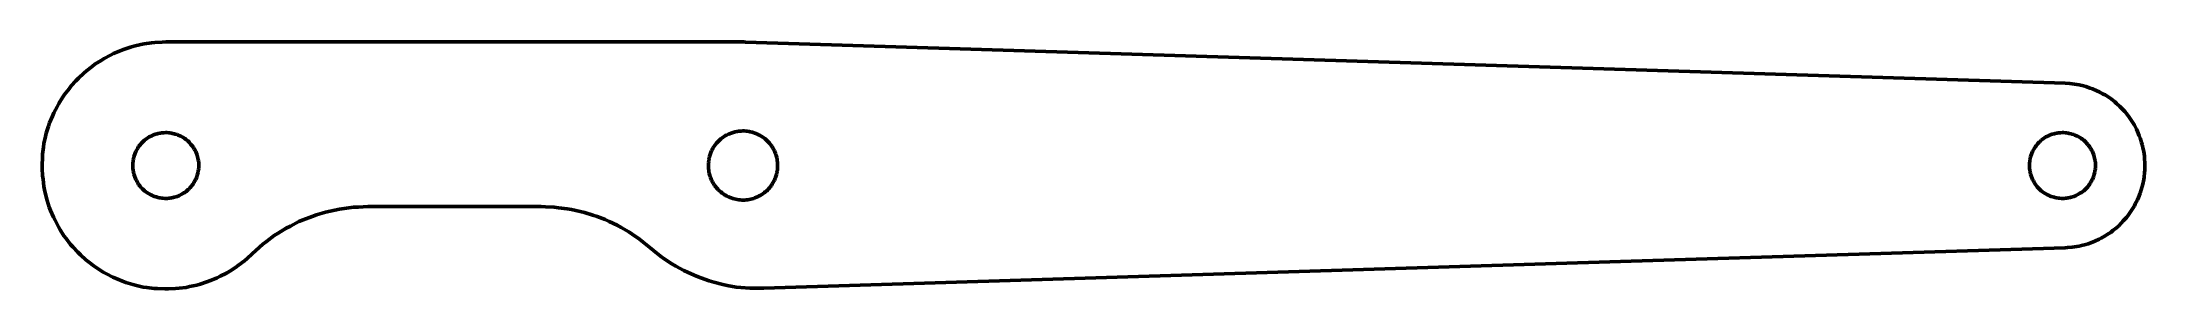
# Model space of a CAD drawing. Header units: millimetres. Extents: x 75 to 202, y 103 to 118.
import ezdxf

# ---------------------------------------------------------------- set-up
doc = ezdxf.new("R2010")
doc.units = ezdxf.units.MM
doc.layers.add('Visible (ISO)', color=7, linetype='Continuous', lineweight=50)

msp = doc.modelspace()

# ---------------------------------------------------------------- linework, layer by layer
at = {"layer": 'Visible (ISO)'}
for p, q in [((78.65, 117.25), (78.84, 117.35)), ((78.84, 117.35), (79.24, 117.52)), ((79.24, 117.52), (79.44, 117.6)), ((79.44, 117.6), (79.86, 117.73)), ((79.86, 117.73), (80.07, 117.79)), ((80.07, 117.79), (80.49, 117.89)), ((80.49, 117.89), (80.7, 117.94)), ((80.7, 117.94), (81.14, 117.99)), ((81.14, 117.99), (81.35, 118.02)), ((81.35, 118.02), (81.79, 118.04)), ((81.79, 118.04), (82, 118.05)), ((82, 118.05), (93.62, 118.05)), ((93.62, 118.05), (116.85, 118.05)), ((116.85, 118.05), (117.05, 118.05)), ((117.05, 118.05), (117.16, 118.04)), ((117.16, 118.04), (143.83, 117.21)), ((76.71, 115.86), (77.03, 116.16)), ((77.03, 116.16), (77.19, 116.3)), ((77.19, 116.3), (77.54, 116.57)), ((77.54, 116.57), (77.71, 116.7)), ((77.71, 116.7), (78.08, 116.93)), ((78.08, 116.93), (78.26, 117.05)), ((78.26, 117.05), (78.65, 117.25)), ((143.83, 117.21), (197.16, 115.55)), ((75.75, 114.68), (75.87, 114.87)), ((75.87, 114.87), (76.14, 115.21)), ((76.14, 115.21), (76.27, 115.38)), ((76.27, 115.38), (76.56, 115.7)), ((76.56, 115.7), (76.71, 115.86)), ((197.16, 115.55), (197.44, 115.53)), ((197.44, 115.53), (197.59, 115.51)), ((197.59, 115.51), (197.87, 115.47)), ((197.87, 115.47), (198.01, 115.45)), ((198.01, 115.45), (198.28, 115.38)), ((198.28, 115.38), (198.42, 115.34)), ((198.42, 115.34), (198.69, 115.25)), ((198.69, 115.25), (198.83, 115.2)), ((198.83, 115.2), (199.09, 115.09)), ((199.09, 115.09), (199.22, 115.03)), ((199.22, 115.03), (199.47, 114.89)), ((199.47, 114.89), (199.59, 114.83)), ((199.59, 114.83), (199.83, 114.67)), ((74.96, 113.14), (75.13, 113.54)), ((75.13, 113.54), (75.21, 113.74)), ((75.21, 113.74), (75.42, 114.12)), ((75.42, 114.12), (75.52, 114.32)), ((75.52, 114.32), (75.75, 114.68)), ((199.83, 114.67), (199.95, 114.59)), ((199.95, 114.59), (200.17, 114.41)), ((200.17, 114.41), (200.28, 114.32)), ((200.28, 114.32), (200.49, 114.13)), ((200.49, 114.13), (200.59, 114.03)), ((200.59, 114.03), (200.78, 113.82)), ((200.78, 113.82), (200.88, 113.71)), ((200.88, 113.71), (201.05, 113.48)), ((201.05, 113.48), (201.13, 113.37)), ((74.62, 111.88), (74.72, 112.3)), ((74.72, 112.3), (74.76, 112.51)), ((74.76, 112.51), (74.9, 112.93)), ((74.9, 112.93), (74.96, 113.14)), ((80.91, 112.22), (80.86, 112.19)), ((81, 112.28), (80.91, 112.22)), ((81.06, 112.31), (81, 112.28)), ((81.16, 112.36), (81.06, 112.31)), ((81.22, 112.39), (81.16, 112.36)), ((81.32, 112.43), (81.22, 112.39)), ((81.38, 112.45), (81.32, 112.43)), ((81.49, 112.48), (81.38, 112.45)), ((81.55, 112.49), (81.49, 112.48)), ((81.66, 112.52), (81.55, 112.49)), ((81.72, 112.53), (81.66, 112.52)), ((81.83, 112.54), (81.72, 112.53)), ((81.89, 112.54), (81.83, 112.54)), ((82, 112.55), (81.89, 112.54)), ((82.07, 112.55), (82, 112.55)), ((82.18, 112.54), (82.07, 112.55)), ((82.24, 112.53), (82.18, 112.54)), ((82.35, 112.52), (82.24, 112.53)), ((82.41, 112.5), (82.35, 112.52)), ((82.52, 112.48), (82.41, 112.5)), ((82.58, 112.46), (82.52, 112.48)), ((82.69, 112.43), (82.58, 112.46)), ((82.75, 112.4), (82.69, 112.43)), ((82.85, 112.36), (82.75, 112.4)), ((82.91, 112.33), (82.85, 112.36)), ((83, 112.28), (82.91, 112.33)), ((83.06, 112.25), (83, 112.28)), ((83.15, 112.19), (83.06, 112.25)), ((115.8, 112.27), (115.71, 112.2)), ((115.86, 112.31), (115.8, 112.27)), ((115.95, 112.37), (115.86, 112.31)), ((116.01, 112.4), (115.95, 112.37)), ((116.12, 112.45), (116.01, 112.4)), ((116.18, 112.48), (116.12, 112.45)), ((116.28, 112.52), (116.18, 112.48)), ((116.35, 112.54), (116.28, 112.52)), ((116.46, 112.58), (116.35, 112.54)), ((116.53, 112.59), (116.46, 112.58)), ((116.64, 112.62), (116.53, 112.59)), ((116.71, 112.63), (116.64, 112.62)), ((116.82, 112.64), (116.71, 112.63)), ((116.89, 112.64), (116.82, 112.64)), ((117, 112.65), (116.89, 112.64)), ((117.07, 112.65), (117, 112.65)), ((117.19, 112.64), (117.07, 112.65)), ((117.25, 112.63), (117.19, 112.64)), ((117.37, 112.62), (117.25, 112.63)), ((117.43, 112.6), (117.37, 112.62)), ((117.55, 112.58), (117.43, 112.6)), ((117.61, 112.56), (117.55, 112.58)), ((117.72, 112.52), (117.61, 112.56)), ((117.78, 112.5), (117.72, 112.52)), ((117.89, 112.45), (117.78, 112.5)), ((117.95, 112.42), (117.89, 112.45)), ((118.05, 112.37), (117.95, 112.42)), ((118.11, 112.33), (118.05, 112.37)), ((118.21, 112.27), (118.11, 112.33)), ((118.26, 112.23), (118.21, 112.27)), ((118.35, 112.16), (118.26, 112.23)), ((195.91, 112.22), (195.86, 112.19)), ((196, 112.28), (195.91, 112.22)), ((196.06, 112.31), (196, 112.28)), ((196.16, 112.36), (196.06, 112.31)), ((196.22, 112.39), (196.16, 112.36)), ((196.32, 112.43), (196.22, 112.39)), ((196.38, 112.45), (196.32, 112.43)), ((196.49, 112.48), (196.38, 112.45)), ((196.55, 112.49), (196.49, 112.48)), ((196.66, 112.52), (196.55, 112.49)), ((196.72, 112.53), (196.66, 112.52)), ((196.83, 112.54), (196.72, 112.53)), ((196.89, 112.54), (196.83, 112.54)), ((197, 112.55), (196.89, 112.54)), ((197.07, 112.55), (197, 112.55)), ((197.18, 112.54), (197.07, 112.55)), ((197.24, 112.53), (197.18, 112.54)), ((197.35, 112.52), (197.24, 112.53)), ((197.41, 112.5), (197.35, 112.52)), ((197.52, 112.48), (197.41, 112.5)), ((197.58, 112.46), (197.52, 112.48)), ((197.69, 112.43), (197.58, 112.46)), ((197.75, 112.4), (197.69, 112.43)), ((197.85, 112.36), (197.75, 112.4)), ((197.91, 112.33), (197.85, 112.36)), ((198, 112.28), (197.91, 112.33)), ((198.06, 112.25), (198, 112.28)), ((198.15, 112.19), (198.06, 112.25)), ((201.13, 113.37), (201.28, 113.12)), ((201.28, 113.12), (201.36, 113)), ((201.36, 113), (201.49, 112.75)), ((201.49, 112.75), (201.55, 112.62)), ((201.55, 112.62), (201.66, 112.36)), ((201.66, 112.36), (201.71, 112.23)), ((201.71, 112.23), (201.8, 111.95)), ((74.5, 110.58), (74.52, 111.01)), ((74.52, 111.01), (74.53, 111.23)), ((74.53, 111.23), (74.59, 111.66)), ((74.59, 111.66), (74.62, 111.88)), ((80.05, 110.96), (80.03, 110.9)), ((80.07, 111.07), (80.05, 110.96)), ((80.09, 111.13), (80.07, 111.07)), ((80.12, 111.23), (80.09, 111.13)), ((80.15, 111.29), (80.12, 111.23)), ((80.19, 111.39), (80.15, 111.29)), ((80.22, 111.45), (80.19, 111.39)), ((80.27, 111.55), (80.22, 111.45)), ((80.31, 111.6), (80.27, 111.55)), ((80.36, 111.7), (80.31, 111.6)), ((80.4, 111.75), (80.36, 111.7)), ((80.47, 111.83), (80.4, 111.75)), ((80.51, 111.88), (80.47, 111.83)), ((80.59, 111.96), (80.51, 111.88)), ((80.64, 112.01), (80.59, 111.96)), ((80.72, 112.08), (80.64, 112.01)), ((80.77, 112.12), (80.72, 112.08)), ((80.86, 112.19), (80.77, 112.12)), ((83.2, 112.15), (83.15, 112.19)), ((83.29, 112.08), (83.2, 112.15)), ((83.34, 112.04), (83.29, 112.08)), ((83.42, 111.96), (83.34, 112.04)), ((83.46, 111.91), (83.42, 111.96)), ((83.53, 111.83), (83.46, 111.91)), ((83.57, 111.78), (83.53, 111.83)), ((83.64, 111.7), (83.57, 111.78)), ((83.68, 111.64), (83.64, 111.7)), ((83.73, 111.55), (83.68, 111.64)), ((83.76, 111.49), (83.73, 111.55)), ((83.82, 111.39), (83.76, 111.49)), ((83.84, 111.33), (83.82, 111.39)), ((83.88, 111.23), (83.84, 111.33)), ((83.9, 111.17), (83.88, 111.23)), ((83.93, 111.07), (83.9, 111.17)), ((83.95, 111), (83.93, 111.07)), ((83.97, 110.9), (83.95, 111)), ((114.95, 110.98), (114.93, 110.91)), ((114.97, 111.09), (114.95, 110.98)), ((114.99, 111.16), (114.97, 111.09)), ((115.03, 111.27), (114.99, 111.16)), ((115.06, 111.33), (115.03, 111.27)), ((115.1, 111.44), (115.06, 111.33)), ((115.13, 111.5), (115.1, 111.44)), ((115.18, 111.6), (115.13, 111.5)), ((115.22, 111.66), (115.18, 111.6)), ((115.28, 111.75), (115.22, 111.66)), ((115.32, 111.81), (115.28, 111.75)), ((115.39, 111.9), (115.32, 111.81)), ((115.44, 111.95), (115.39, 111.9)), ((115.52, 112.03), (115.44, 111.95)), ((115.57, 112.08), (115.52, 112.03)), ((115.65, 112.16), (115.57, 112.08)), ((115.71, 112.2), (115.65, 112.16)), ((118.4, 112.11), (118.35, 112.16)), ((118.49, 112.03), (118.4, 112.11)), ((118.53, 111.98), (118.49, 112.03)), ((118.61, 111.9), (118.53, 111.98)), ((118.65, 111.84), (118.61, 111.9)), ((118.72, 111.75), (118.65, 111.84)), ((118.76, 111.7), (118.72, 111.75)), ((118.82, 111.6), (118.76, 111.7)), ((118.85, 111.54), (118.82, 111.6)), ((118.91, 111.44), (118.85, 111.54)), ((118.93, 111.37), (118.91, 111.44)), ((118.98, 111.27), (118.93, 111.37)), ((119, 111.2), (118.98, 111.27)), ((119.03, 111.09), (119, 111.2)), ((119.05, 111.03), (119.03, 111.09)), ((119.07, 110.91), (119.05, 111.03)), ((195.05, 110.96), (195.03, 110.9)), ((195.07, 111.07), (195.05, 110.96)), ((195.09, 111.13), (195.07, 111.07)), ((195.12, 111.23), (195.09, 111.13)), ((195.15, 111.29), (195.12, 111.23)), ((195.19, 111.39), (195.15, 111.29)), ((195.22, 111.45), (195.19, 111.39)), ((195.27, 111.55), (195.22, 111.45)), ((195.31, 111.6), (195.27, 111.55)), ((195.36, 111.7), (195.31, 111.6)), ((195.4, 111.75), (195.36, 111.7)), ((195.47, 111.83), (195.4, 111.75)), ((195.51, 111.88), (195.47, 111.83)), ((195.59, 111.96), (195.51, 111.88)), ((195.64, 112.01), (195.59, 111.96)), ((195.72, 112.08), (195.64, 112.01)), ((195.77, 112.12), (195.72, 112.08)), ((195.86, 112.19), (195.77, 112.12)), ((198.2, 112.15), (198.15, 112.19)), ((198.29, 112.08), (198.2, 112.15)), ((198.34, 112.04), (198.29, 112.08)), ((198.42, 111.96), (198.34, 112.04)), ((198.46, 111.91), (198.42, 111.96)), ((198.53, 111.83), (198.46, 111.91)), ((198.57, 111.78), (198.53, 111.83)), ((198.64, 111.7), (198.57, 111.78)), ((198.68, 111.64), (198.64, 111.7)), ((198.73, 111.55), (198.68, 111.64)), ((198.76, 111.49), (198.73, 111.55)), ((198.82, 111.39), (198.76, 111.49)), ((198.84, 111.33), (198.82, 111.39)), ((198.88, 111.23), (198.84, 111.33)), ((198.9, 111.17), (198.88, 111.23)), ((198.93, 111.07), (198.9, 111.17)), ((198.95, 111), (198.93, 111.07)), ((198.97, 110.9), (198.95, 111)), ((201.8, 111.95), (201.84, 111.82)), ((201.84, 111.82), (201.9, 111.54)), ((201.9, 111.54), (201.93, 111.4)), ((201.93, 111.4), (201.97, 111.12)), ((201.97, 111.12), (201.98, 110.98)), ((201.98, 110.98), (202, 110.69)), ((74.51, 110.36), (74.5, 110.58)), ((74.53, 109.93), (74.51, 110.36)), ((74.56, 109.71), (74.53, 109.93)), ((74.61, 109.28), (74.56, 109.71)), ((80.01, 110.61), (80, 110.55)), ((80, 110.55), (80.01, 110.44)), ((80.02, 110.79), (80.01, 110.72)), ((80.01, 110.72), (80.01, 110.61)), ((80.01, 110.44), (80.01, 110.37)), ((80.01, 110.37), (80.02, 110.27)), ((80.03, 110.9), (80.02, 110.79)), ((80.02, 110.27), (80.03, 110.2)), ((80.03, 110.2), (80.06, 110.09)), ((80.06, 110.09), (80.07, 110.03)), ((80.07, 110.03), (80.1, 109.93)), ((80.1, 109.93), (80.12, 109.86)), ((80.12, 109.86), (80.17, 109.76)), ((80.17, 109.76), (80.19, 109.7)), ((80.19, 109.7), (80.24, 109.61)), ((83.79, 109.65), (83.82, 109.7)), ((83.82, 109.7), (83.86, 109.8)), ((83.86, 109.8), (83.88, 109.86)), ((83.88, 109.86), (83.91, 109.97)), ((83.91, 109.97), (83.93, 110.03)), ((83.93, 110.03), (83.96, 110.14)), ((83.96, 110.14), (83.97, 110.2)), ((83.98, 110.83), (83.97, 110.9)), ((83.97, 110.2), (83.99, 110.31)), ((84, 110.72), (83.98, 110.83)), ((83.99, 110.31), (84, 110.37)), ((84, 110.66), (84, 110.72)), ((84, 110.55), (84, 110.66)), ((84, 110.48), (84, 110.55)), ((84, 110.37), (84, 110.48)), ((114.91, 110.62), (114.9, 110.55)), ((114.9, 110.55), (114.91, 110.43)), ((114.92, 110.8), (114.91, 110.73)), ((114.91, 110.73), (114.91, 110.62)), ((114.91, 110.43), (114.91, 110.37)), ((114.91, 110.37), (114.93, 110.25)), ((114.93, 110.91), (114.92, 110.8)), ((114.93, 110.25), (114.93, 110.18)), ((114.93, 110.18), (114.96, 110.07)), ((114.96, 110.07), (114.97, 110.01)), ((114.97, 110.01), (115.01, 109.9)), ((115.01, 109.9), (115.03, 109.83)), ((115.03, 109.83), (115.07, 109.72)), ((115.07, 109.72), (115.1, 109.66)), ((115.1, 109.66), (115.15, 109.56)), ((118.87, 109.6), (118.91, 109.66)), ((118.91, 109.66), (118.95, 109.77)), ((118.95, 109.77), (118.98, 109.83)), ((118.98, 109.83), (119.01, 109.94)), ((119.01, 109.94), (119.03, 110.01)), ((119.03, 110.01), (119.06, 110.12)), ((119.06, 110.12), (119.07, 110.18)), ((119.08, 110.85), (119.07, 110.91)), ((119.07, 110.18), (119.09, 110.3)), ((119.09, 110.73), (119.08, 110.85)), ((119.1, 110.66), (119.09, 110.73)), ((119.09, 110.37), (119.1, 110.48)), ((119.09, 110.3), (119.09, 110.37)), ((119.1, 110.55), (119.1, 110.66)), ((119.1, 110.48), (119.1, 110.55)), ((195.01, 110.61), (195, 110.55)), ((195, 110.55), (195.01, 110.44)), ((195.02, 110.79), (195.01, 110.72)), ((195.01, 110.72), (195.01, 110.61)), ((195.01, 110.44), (195.01, 110.37)), ((195.01, 110.37), (195.02, 110.27)), ((195.03, 110.9), (195.02, 110.79)), ((195.02, 110.27), (195.03, 110.2)), ((195.03, 110.2), (195.06, 110.09)), ((195.06, 110.09), (195.07, 110.03)), ((195.07, 110.03), (195.1, 109.93)), ((195.1, 109.93), (195.12, 109.86)), ((195.12, 109.86), (195.16, 109.76)), ((195.16, 109.76), (195.19, 109.7)), ((195.19, 109.7), (195.24, 109.61)), ((198.79, 109.65), (198.82, 109.7)), ((198.82, 109.7), (198.86, 109.8)), ((198.86, 109.8), (198.88, 109.86)), ((198.88, 109.86), (198.91, 109.97)), ((198.91, 109.97), (198.93, 110.03)), ((198.93, 110.03), (198.96, 110.14)), ((198.96, 110.14), (198.97, 110.2)), ((198.98, 110.83), (198.97, 110.9)), ((198.97, 110.2), (198.99, 110.31)), ((199, 110.72), (198.98, 110.83)), ((198.99, 110.31), (199, 110.37)), ((199, 110.66), (199, 110.72)), ((199, 110.55), (199, 110.66)), ((199, 110.48), (199, 110.55)), ((199, 110.37), (199, 110.48)), ((201.93, 109.7), (201.87, 109.42)), ((201.95, 109.84), (201.93, 109.7)), ((201.98, 110.12), (201.95, 109.84)), ((201.99, 110.26), (201.98, 110.12)), ((202, 110.55), (201.99, 110.26)), ((202, 110.69), (202, 110.55)), ((74.66, 109.07), (74.61, 109.28)), ((74.75, 108.64), (74.66, 109.07)), ((74.81, 108.43), (74.75, 108.64)), ((74.94, 108.02), (74.81, 108.43)), ((80.24, 109.61), (80.27, 109.55)), ((80.27, 109.55), (80.33, 109.46)), ((80.33, 109.46), (80.36, 109.4)), ((80.36, 109.4), (80.43, 109.31)), ((80.43, 109.31), (80.47, 109.26)), ((80.47, 109.26), (80.54, 109.18)), ((80.54, 109.18), (80.59, 109.13)), ((80.59, 109.13), (80.67, 109.06)), ((80.67, 109.06), (80.72, 109.02)), ((80.72, 109.02), (80.8, 108.95)), ((80.8, 108.95), (80.86, 108.91)), ((80.86, 108.91), (80.95, 108.85)), ((80.95, 108.85), (81, 108.82)), ((81, 108.82), (81.1, 108.77)), ((81.1, 108.77), (81.16, 108.74)), ((81.16, 108.74), (81.26, 108.69)), ((81.26, 108.69), (81.32, 108.67)), ((81.32, 108.67), (81.42, 108.64)), ((81.42, 108.64), (81.49, 108.62)), ((81.49, 108.62), (81.59, 108.59)), ((81.59, 108.59), (81.66, 108.58)), ((81.66, 108.58), (81.76, 108.56)), ((81.76, 108.56), (81.83, 108.56)), ((81.83, 108.56), (81.94, 108.55)), ((81.94, 108.55), (82, 108.55)), ((82, 108.55), (82.11, 108.55)), ((82.11, 108.55), (82.18, 108.56)), ((82.18, 108.56), (82.29, 108.57)), ((82.29, 108.57), (82.35, 108.58)), ((82.35, 108.58), (82.46, 108.6)), ((82.46, 108.6), (82.52, 108.62)), ((82.52, 108.62), (82.62, 108.65)), ((82.62, 108.65), (82.69, 108.67)), ((82.69, 108.67), (82.79, 108.71)), ((82.79, 108.71), (82.85, 108.74)), ((82.85, 108.74), (82.94, 108.79)), ((82.94, 108.79), (83, 108.82)), ((83, 108.82), (83.09, 108.88)), ((83.09, 108.88), (83.15, 108.91)), ((83.15, 108.91), (83.24, 108.98)), ((83.24, 108.98), (83.29, 109.02)), ((83.29, 109.02), (83.37, 109.09)), ((83.37, 109.09), (83.42, 109.13)), ((83.42, 109.13), (83.49, 109.21)), ((83.49, 109.21), (83.53, 109.26)), ((83.53, 109.26), (83.6, 109.35)), ((83.6, 109.35), (83.64, 109.4)), ((83.64, 109.4), (83.7, 109.49)), ((83.7, 109.49), (83.73, 109.55)), ((83.73, 109.55), (83.79, 109.65)), ((115.15, 109.56), (115.18, 109.5)), ((115.18, 109.5), (115.25, 109.4)), ((115.25, 109.4), (115.28, 109.34)), ((115.28, 109.34), (115.35, 109.25)), ((115.35, 109.25), (115.39, 109.2)), ((115.39, 109.2), (115.47, 109.11)), ((115.47, 109.11), (115.52, 109.06)), ((115.52, 109.06), (115.6, 108.99)), ((115.6, 108.99), (115.65, 108.94)), ((115.65, 108.94), (115.74, 108.87)), ((115.74, 108.87), (115.8, 108.83)), ((115.8, 108.83), (115.89, 108.77)), ((115.89, 108.77), (115.95, 108.73)), ((115.95, 108.73), (116.05, 108.68)), ((116.05, 108.68), (116.12, 108.65)), ((116.12, 108.65), (116.22, 108.6)), ((116.22, 108.6), (116.28, 108.58)), ((116.28, 108.58), (116.39, 108.54)), ((116.39, 108.54), (116.46, 108.52)), ((116.46, 108.52), (116.57, 108.5)), ((116.57, 108.5), (116.64, 108.48)), ((116.64, 108.48), (116.75, 108.47)), ((116.75, 108.47), (116.82, 108.46)), ((116.82, 108.46), (116.93, 108.45)), ((116.93, 108.45), (117, 108.45)), ((117, 108.45), (117.12, 108.45)), ((117.12, 108.45), (117.19, 108.46)), ((117.19, 108.46), (117.3, 108.47)), ((117.3, 108.47), (117.37, 108.48)), ((117.37, 108.48), (117.48, 108.51)), ((117.48, 108.51), (117.55, 108.52)), ((117.55, 108.52), (117.66, 108.55)), ((117.66, 108.55), (117.72, 108.58)), ((117.72, 108.58), (117.83, 108.62)), ((117.83, 108.62), (117.89, 108.65)), ((117.89, 108.65), (117.99, 108.7)), ((117.99, 108.7), (118.05, 108.73)), ((118.05, 108.73), (118.15, 108.79)), ((118.15, 108.79), (118.21, 108.83)), ((118.21, 108.83), (118.3, 108.9)), ((118.3, 108.9), (118.35, 108.94)), ((118.35, 108.94), (118.44, 109.02)), ((118.44, 109.02), (118.49, 109.06)), ((118.49, 109.06), (118.56, 109.15)), ((118.56, 109.15), (118.61, 109.2)), ((118.61, 109.2), (118.68, 109.29)), ((118.68, 109.29), (118.72, 109.34)), ((118.72, 109.34), (118.78, 109.44)), ((118.78, 109.44), (118.82, 109.5)), ((118.82, 109.5), (118.87, 109.6)), ((195.24, 109.61), (195.27, 109.55)), ((195.27, 109.55), (195.33, 109.46)), ((195.33, 109.46), (195.36, 109.4)), ((195.36, 109.4), (195.43, 109.31)), ((195.43, 109.31), (195.47, 109.26)), ((195.47, 109.26), (195.54, 109.18)), ((195.54, 109.18), (195.59, 109.13)), ((195.59, 109.13), (195.67, 109.06)), ((195.67, 109.06), (195.72, 109.02)), ((195.72, 109.02), (195.8, 108.95)), ((195.8, 108.95), (195.86, 108.91)), ((195.86, 108.91), (195.95, 108.85)), ((195.95, 108.85), (196, 108.82)), ((196, 108.82), (196.1, 108.77)), ((196.1, 108.77), (196.16, 108.74)), ((196.16, 108.74), (196.26, 108.69)), ((196.26, 108.69), (196.32, 108.67)), ((196.32, 108.67), (196.42, 108.64)), ((196.42, 108.64), (196.49, 108.62)), ((196.49, 108.62), (196.59, 108.59)), ((196.59, 108.59), (196.66, 108.58)), ((196.66, 108.58), (196.76, 108.56)), ((196.76, 108.56), (196.83, 108.56)), ((196.83, 108.56), (196.94, 108.55)), ((196.94, 108.55), (197, 108.55)), ((197, 108.55), (197.11, 108.55)), ((197.11, 108.55), (197.18, 108.56)), ((197.18, 108.56), (197.29, 108.57)), ((197.29, 108.57), (197.35, 108.58)), ((197.35, 108.58), (197.46, 108.6)), ((197.46, 108.6), (197.52, 108.62)), ((197.52, 108.62), (197.62, 108.65)), ((197.62, 108.65), (197.69, 108.67)), ((197.69, 108.67), (197.79, 108.71)), ((197.79, 108.71), (197.85, 108.74)), ((197.85, 108.74), (197.94, 108.79)), ((197.94, 108.79), (198, 108.82)), ((198, 108.82), (198.09, 108.88)), ((198.09, 108.88), (198.15, 108.91)), ((198.15, 108.91), (198.24, 108.98)), ((198.24, 108.98), (198.29, 109.02)), ((198.29, 109.02), (198.37, 109.09)), ((198.37, 109.09), (198.42, 109.13)), ((198.42, 109.13), (198.49, 109.21)), ((198.49, 109.21), (198.53, 109.26)), ((198.53, 109.26), (198.6, 109.35)), ((198.6, 109.35), (198.64, 109.4)), ((198.64, 109.4), (198.7, 109.49)), ((198.7, 109.49), (198.73, 109.55)), ((198.73, 109.55), (198.79, 109.65)), ((201.55, 108.47), (201.42, 108.22)), ((201.61, 108.61), (201.55, 108.47)), ((201.71, 108.87), (201.61, 108.61)), ((201.75, 109.01), (201.71, 108.87)), ((201.84, 109.28), (201.75, 109.01)), ((201.87, 109.42), (201.84, 109.28)), ((75.02, 107.82), (74.94, 108.02)), ((75.19, 107.41), (75.02, 107.82)), ((75.29, 107.22), (75.19, 107.41)), ((75.49, 106.83), (75.29, 107.22)), ((90.08, 107.14), (89.56, 106.87)), ((90.34, 107.24), (90.08, 107.14)), ((90.87, 107.46), (90.34, 107.24)), ((91.15, 107.55), (90.87, 107.46)), ((91.69, 107.72), (91.15, 107.55)), ((91.98, 107.78), (91.69, 107.72)), ((92.54, 107.9), (91.98, 107.78)), ((92.82, 107.94), (92.54, 107.9)), ((93.39, 108.01), (92.82, 107.94)), ((93.68, 108.02), (93.39, 108.01)), ((94.25, 108.05), (93.68, 108.02)), ((101.25, 108.05), (94.25, 108.05)), ((104.76, 108.05), (101.25, 108.05)), ((105.02, 108.04), (104.76, 108.05)), ((105.55, 108.02), (105.02, 108.04)), ((105.82, 107.98), (105.55, 108.02)), ((106.35, 107.92), (105.82, 107.98)), ((106.61, 107.87), (106.35, 107.92)), ((107.13, 107.76), (106.61, 107.87)), ((107.39, 107.69), (107.13, 107.76)), ((107.9, 107.54), (107.39, 107.69)), ((108.15, 107.45), (107.9, 107.54)), ((108.65, 107.26), (108.15, 107.45)), ((108.89, 107.15), (108.65, 107.26)), ((109.37, 106.92), (108.89, 107.15)), ((200.69, 107.18), (200.59, 107.07)), ((200.88, 107.39), (200.69, 107.18)), ((200.96, 107.5), (200.88, 107.39)), ((201.13, 107.73), (200.96, 107.5)), ((201.21, 107.85), (201.13, 107.73)), ((201.36, 108.09), (201.21, 107.85)), ((201.42, 108.22), (201.36, 108.09)), ((75.6, 106.65), (75.49, 106.83)), ((75.83, 106.28), (75.6, 106.65)), ((75.97, 106.11), (75.83, 106.28)), ((76.23, 105.76), (75.97, 106.11)), ((88.12, 105.94), (87.89, 105.77)), ((88.58, 106.29), (88.12, 105.94)), ((88.82, 106.44), (88.58, 106.29)), ((89.31, 106.74), (88.82, 106.44)), ((89.56, 106.87), (89.31, 106.74)), ((109.61, 106.79), (109.37, 106.92)), ((110.07, 106.52), (109.61, 106.79)), ((110.29, 106.37), (110.07, 106.52)), ((110.73, 106.07), (110.29, 106.37)), ((110.94, 105.9), (110.73, 106.07)), ((111.35, 105.57), (110.94, 105.9)), ((198.83, 105.89), (198.56, 105.8)), ((198.96, 105.95), (198.83, 105.89)), ((199.22, 106.07), (198.96, 105.95)), ((199.34, 106.13), (199.22, 106.07)), ((199.59, 106.27), (199.34, 106.13)), ((199.71, 106.35), (199.59, 106.27)), ((199.95, 106.51), (199.71, 106.35)), ((200.06, 106.6), (199.95, 106.51)), ((200.28, 106.77), (200.06, 106.6)), ((200.39, 106.87), (200.28, 106.77)), ((200.59, 107.07), (200.39, 106.87)), ((76.37, 105.6), (76.23, 105.76)), ((76.67, 105.28), (76.37, 105.6)), ((76.83, 105.13), (76.67, 105.28)), ((77.15, 104.83), (76.83, 105.13)), ((77.32, 104.7), (77.15, 104.83)), ((77.66, 104.43), (77.32, 104.7)), ((86.77, 104.76), (86.42, 104.49)), ((86.93, 104.9), (86.77, 104.76)), ((87.25, 105.19), (86.93, 104.9)), ((87.47, 105.38), (87.25, 105.19)), ((87.89, 105.77), (87.47, 105.38)), ((111.57, 105.39), (111.35, 105.57)), ((112, 105.04), (111.57, 105.39)), ((112.23, 104.89), (112, 105.04)), ((112.69, 104.57), (112.23, 104.89)), ((112.93, 104.44), (112.69, 104.57)), ((170.86, 104.73), (118.26, 103.09)), ((197.16, 105.55), (170.86, 104.73)), ((197.3, 105.56), (197.16, 105.55)), ((197.59, 105.58), (197.3, 105.56)), ((197.73, 105.61), (197.59, 105.58)), ((198.01, 105.65), (197.73, 105.61)), ((198.15, 105.69), (198.01, 105.65)), ((198.42, 105.75), (198.15, 105.69)), ((198.56, 105.8), (198.42, 105.75)), ((77.84, 104.32), (77.66, 104.43)), ((78.21, 104.08), (77.84, 104.32)), ((78.4, 103.98), (78.21, 104.08)), ((78.79, 103.77), (78.4, 103.98)), ((78.99, 103.69), (78.79, 103.77)), ((79.39, 103.52), (78.99, 103.69)), ((79.59, 103.45), (79.39, 103.52)), ((80.01, 103.32), (79.59, 103.45)), ((80.22, 103.27), (80.01, 103.32)), ((83.88, 103.29), (83.45, 103.2)), ((84.09, 103.35), (83.88, 103.29)), ((84.5, 103.48), (84.09, 103.35)), ((84.71, 103.56), (84.5, 103.48)), ((85.11, 103.72), (84.71, 103.56)), ((85.3, 103.82), (85.11, 103.72)), ((85.69, 104.02), (85.3, 103.82)), ((85.88, 104.13), (85.69, 104.02)), ((86.24, 104.36), (85.88, 104.13)), ((86.42, 104.49), (86.24, 104.36)), ((113.42, 104.17), (112.93, 104.44)), ((113.67, 104.05), (113.42, 104.17)), ((114.18, 103.82), (113.67, 104.05)), ((114.44, 103.73), (114.18, 103.82)), ((114.96, 103.54), (114.44, 103.73)), ((115.23, 103.47), (114.96, 103.54)), ((115.77, 103.32), (115.23, 103.47)), ((116.04, 103.27), (115.77, 103.32)), ((80.64, 103.17), (80.22, 103.27)), ((80.86, 103.14), (80.64, 103.17)), ((81.29, 103.08), (80.86, 103.14)), ((81.51, 103.07), (81.29, 103.08)), ((81.94, 103.05), (81.51, 103.07)), ((82.16, 103.06), (81.94, 103.05)), ((82.59, 103.07), (82.16, 103.06)), ((82.81, 103.1), (82.59, 103.07)), ((83.24, 103.15), (82.81, 103.1)), ((83.45, 103.2), (83.24, 103.15)), ((116.59, 103.17), (116.04, 103.27)), ((116.87, 103.15), (116.59, 103.17)), ((117.42, 103.1), (116.87, 103.15)), ((117.7, 103.09), (117.42, 103.1)), ((118.26, 103.09), (117.7, 103.09))]:
    msp.add_line(p, q, dxfattribs=at)

doc.saveas('drawing.dxf')
